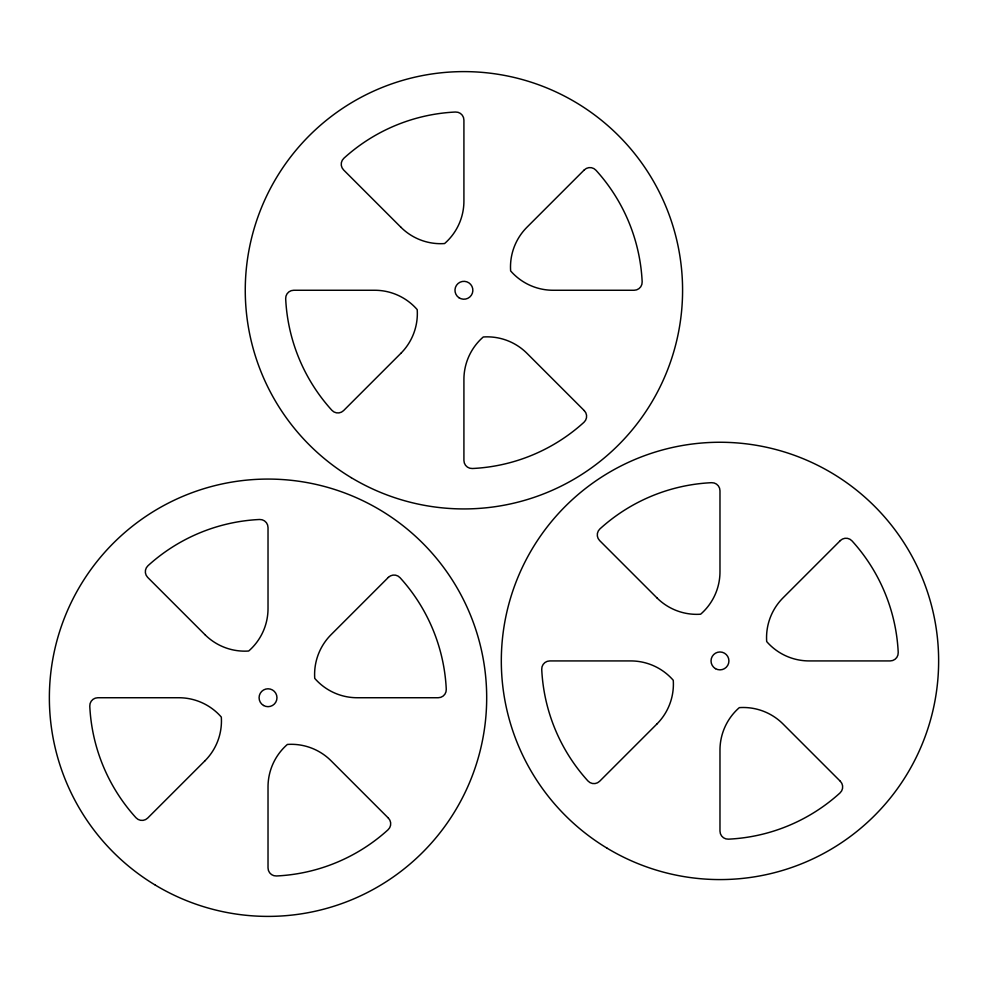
<?xml version="1.0" encoding="UTF-8"?>
<svg xmlns="http://www.w3.org/2000/svg" width="988" height="988" viewBox="0 0 988 988"><rect width="100%" height="100%" fill="white"/><g stroke="black" fill="none" stroke-linecap="round" stroke-linejoin="round"><path stroke-width="1.48" d="M400.856 353.334L343.565 410.625A8.04 8.04 0 0 1 331.931 410.341A178.433 178.433 0 0 1 285.68 298.697A8.04 8.04 0 0 1 293.72 290.262L374.724 290.262A56.304 56.304 0 0 1 417.208 309.615A56.304 56.304 0 0 1 400.856 353.334M584.279 169.911L526.987 227.203A56.304 56.304 0 0 0 510.635 270.922A56.304 56.304 0 0 0 553.107 290.262L634.123 290.262A8.04 8.04 0 0 0 642.163 281.839A178.433 178.433 0 0 0 595.912 170.195A8.04 8.04 0 0 0 584.279 169.911M204.961 760.797L147.669 818.089A8.04 8.04 0 0 1 136.035 817.805A178.433 178.433 0 0 1 89.785 706.161A8.04 8.04 0 0 1 97.824 697.738L178.828 697.738A56.304 56.304 0 0 1 221.312 717.078A56.304 56.304 0 0 1 204.961 760.797M388.37 577.375L331.091 634.667A56.304 56.304 0 0 0 314.74 678.385A56.304 56.304 0 0 0 357.211 697.738L438.227 697.738A8.04 8.04 0 0 0 446.267 689.303A178.433 178.433 0 0 0 400.017 577.659A8.04 8.04 0 0 0 388.37 577.375M656.909 723.994L599.63 781.273A8.04 8.04 0 0 1 587.984 781.002A178.433 178.433 0 0 1 541.733 669.345A8.04 8.04 0 0 1 549.773 660.923L630.789 660.923A56.304 56.304 0 0 1 673.26 680.275A56.304 56.304 0 0 1 656.909 723.994M840.331 540.572L783.039 597.851A56.304 56.304 0 0 0 766.688 641.57A56.304 56.304 0 0 0 809.172 660.923L890.176 660.923A8.04 8.04 0 0 0 898.216 652.5A178.433 178.433 0 0 0 851.965 540.844A8.04 8.04 0 0 0 840.331 540.572M400.856 227.203L343.565 169.911A8.04 8.04 0 0 1 343.849 158.278A178.433 178.433 0 0 1 455.493 112.027A8.04 8.04 0 0 1 463.915 120.067L463.915 201.07A56.304 56.304 0 0 1 444.575 243.554A56.304 56.304 0 0 1 400.856 227.203M584.279 410.625L526.987 353.334A56.304 56.304 0 0 0 483.268 336.982A56.304 56.304 0 0 0 463.915 379.466L463.915 460.47A8.04 8.04 0 0 0 472.35 468.51A178.433 178.433 0 0 0 583.994 422.259A8.04 8.04 0 0 0 584.279 410.625M656.909 597.851L599.63 540.572A8.04 8.04 0 0 1 599.901 528.926A178.433 178.433 0 0 1 711.558 482.687A8.04 8.04 0 0 1 719.98 490.715L719.98 571.731A56.304 56.304 0 0 1 700.628 614.215A56.304 56.304 0 0 1 656.909 597.851M840.331 781.273L783.039 723.994A56.304 56.304 0 0 0 739.32 707.63A56.304 56.304 0 0 0 719.98 750.114L719.98 831.13A8.04 8.04 0 0 0 728.403 839.158A178.433 178.433 0 0 0 840.047 792.907A8.04 8.04 0 0 0 840.331 781.273M204.961 634.667L147.669 577.375A8.04 8.04 0 0 1 147.953 565.741A178.433 178.433 0 0 1 259.597 519.49A8.04 8.04 0 0 1 268.02 527.53L268.02 608.534A56.304 56.304 0 0 1 248.68 651.018A56.304 56.304 0 0 1 204.961 634.667M388.37 818.089L331.091 760.797A56.304 56.304 0 0 0 287.372 744.446A56.304 56.304 0 0 0 268.02 786.93L268.02 867.933A8.04 8.04 0 0 0 276.442 875.973A178.433 178.433 0 0 0 388.099 829.722A8.04 8.04 0 0 0 388.37 818.089M351.222 477.649A218.657 218.657 0 0 0 682.547 294.177A218.657 218.657 0 0 0 357.989 98.985A218.657 218.657 0 0 0 351.222 477.649M458.901 297.684A8.954 8.954 0 0 0 472.844 290.904A8.954 8.954 0 0 0 460.013 282.222A8.954 8.954 0 0 0 458.901 297.684M155.326 885.112A218.657 218.657 0 0 0 486.652 701.641A218.657 218.657 0 0 0 162.094 506.449A218.657 218.657 0 0 0 155.326 885.112M263.549 705.481A8.954 8.954 0 0 0 276.973 697.738A8.954 8.954 0 0 0 263.549 689.982A8.954 8.954 0 0 0 263.549 705.481M715.497 668.666A8.954 8.954 0 0 0 728.922 660.923A8.954 8.954 0 0 0 715.497 653.167A8.954 8.954 0 0 0 715.497 668.666M607.274 848.297A218.657 218.657 0 0 0 938.6 664.825A218.657 218.657 0 0 0 614.042 469.633A218.657 218.657 0 0 0 607.274 848.297"/></g></svg>
